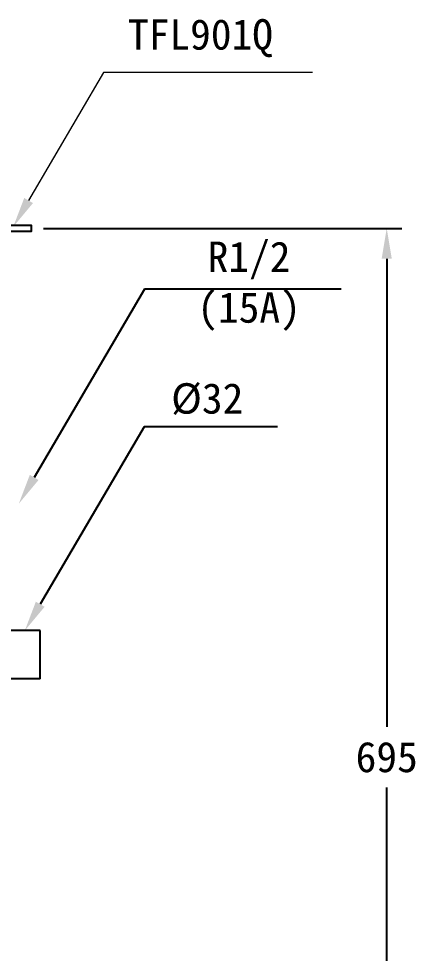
# Model space of a CAD drawing. Header units: millimetres. Extents: x 28 to 12937, y 28 to 4196.
# Drawn here: x 12196 to 12460, y 2554 to 3168 of the extents above; entities that cross this region are included whole.
import ezdxf

# ---------------------------------------------------------------- set-up
doc = ezdxf.new("R2010")
doc.units = ezdxf.units.MM
doc.layers.get('0').update_dxf_attribs({"linetype": 'CONTINUOUS'})
doc.layers.get('Defpoints').update_dxf_attribs({"linetype": 'CONTINUOUS'})
doc.layers.add('1', color=7, linetype='CONTINUOUS')
doc.layers.add('4', color=4, linetype='CONTINUOUS')
doc.layers.add('3', color=3, linetype='CONTINUOUS', lineweight=15)
doc.dimstyles.get("Standard").update_dxf_attribs({"dimtxt": 0.18, "dimasz": 0.18, "dimexe": 0.18, "dimexo": 0.0625, "dimgap": 0.09, "dimtad": 0, "dimtih": 1, "dimtoh": 1, "dimdec": 4, "dimzin": 0, "dimdsep": 46, "dimtxsty": 'Standard', "dimcen": 0.09, "dimadec": 0, "dimazin": 0, "dimtfac": 1, "dimtdec": 4, "dimtofl": 0, "dimtmove": 0, "dimatfit": 3, "dimfxl": 0, "dimtolj": 1, "dimtzin": 0, "dimarcsym": 0})

# ---------------------------------------------------------------- blocks, each defined once
blk = doc.blocks.new('*D84')
at = {"color": 3, "lineweight": -2}
for p, q in [((12212.23, 3030.36), (12447.62, 3030.36)), ((12437.62, 3010.36), (12437.62, 2702.76)), ((12437.62, 2355.16), (12437.62, 2662.76)), ((12206.82, 2335.16), (12447.62, 2335.16))]:
    blk.add_line(p, q, dxfattribs=at)
at = {"color": 3}
for points in [[(12434.29, 3010.36), (12440.95, 3010.36), (12437.62, 3030.36)], [(12434.29, 2355.16), (12440.95, 2355.16), (12437.62, 2335.16)]]:
    blk.add_solid(points, dxfattribs=at)
at = {"layer": 'Defpoints', "color": 0}
for p in [(12204.23, 3030.36), (12198.82, 2335.16), (12437.62, 2335.16)]:
    blk.add_point(p, dxfattribs=at)
at = {"color": 0, "insert": (12437.62, 2682.76), "char_height": 20, "attachment_point": 5}
blk.add_mtext('\\A1;695', dxfattribs=at)

msp = doc.modelspace()

# ---------------------------------------------------------------- linework, layer by layer
at = {"color": 3}
for p, q in [((12278.55314, 2990.50554), (12206.04794, 2866.66703)), ((12407.58925, 2990.50554), (12278.55314, 2990.50554)), ((12278.26054, 2899.85403), (12210.01561, 2783.29203)), ((12365.95985, 2899.85403), (12278.26054, 2899.85403))]:
    msp.add_line(p, q, dxfattribs=at)
msp.add_lwpolyline([(12185.72806, 3028.54361), (12204.25241, 3028.54361), (12204.20378, 3032.14361), (12184.87042, 3032.14361)])
at = {"layer": '1', "color": 3}
for points in [[(12208.92451, 2864.98285), (12203.17137, 2868.35121), (12195.94287, 2849.40761)], [(12212.89217, 2781.60785), (12207.13904, 2784.97621), (12199.91053, 2766.03261)]]:
    msp.add_solid(points, dxfattribs=at)
at = {"layer": '3', "color": 3}
for p, q in [((12251.61455, 3132.7287), (12202.38601, 3048.6466)), ((12388.86096, 3132.7287), (12251.61455, 3132.7287))]:
    msp.add_line(p, q, dxfattribs=at)
msp.add_solid([(12205.26258, 3046.96242), (12199.50944, 3050.33078), (12192.28093, 3031.38718)], dxfattribs=at)
at = {"layer": '4'}
for p, q in [((12209.91053, 2766.03261), (12183.81858, 2766.03261)), ((12209.91053, 2734.28261), (12209.91053, 2766.03261)), ((12209.91053, 2734.28261), (12183.81858, 2734.28261))]:
    msp.add_line(p, q, dxfattribs=at)

# ---------------------------------------------------------------- texts
at = {"layer": '1', "color": 7, "char_height": 20, "attachment_point": 5}
for s, insert in [('TFL901Q', (12315.28176, 3155.33608)), ('R1/2\\P(15A)', (12347.19041, 2992.36542)), ('%%c32', (12319.70741, 2918.14424))]:
    msp.add_mtext(s, dxfattribs=dict(at, insert=insert))

# ---------------------------------------------------------------- dimensions: what is measured, and where the dimension line sits
dim = msp.add_linear_dim(base=(12437.61843, 2335.15761), p1=(12204.2281, 3030.35872), p2=(12198.81858, 2335.15761), angle=90, text='695', dimstyle='Standard', override={"dimtxt": 20, "dimasz": 20, "dimexe": 10, "dimexo": 8, "dimgap": 10, "dimdec": 4, "dimlfac": 1, "dimzin": 8, "dimclrd": 3, "dimclre": 3, "dimtdec": 4, "dimarcsym": 1})
dim.commit()
dim.dimension.update_dxf_attribs({"geometry": '*D84', "text_midpoint": (12437.61843, 2682.75817)})

doc.saveas('drawing.dxf')
